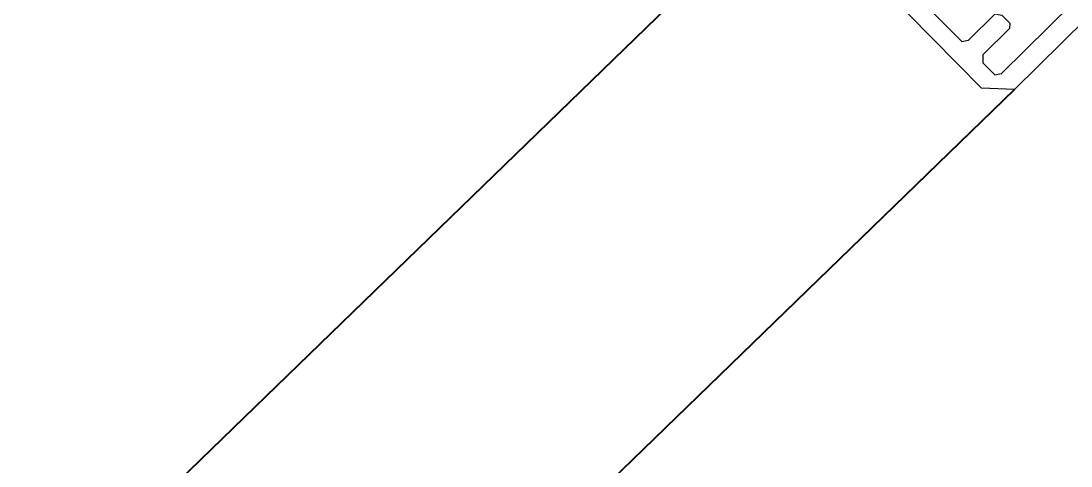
# Model space of a CAD drawing. Header units: millimetres. Extents: x -455656 to 9247092, y 0 to 412358.
# Drawn here: x -189605.9 to -189537.6, y 357301.6 to 357330.5 of the extents above; entities that cross this region are included whole.
import ezdxf
from ezdxf import colors
from ezdxf.entities.mleader import LeaderData, LeaderLine
from ezdxf.enums import TextEntityAlignment as Align
from ezdxf.math import Vec2, Vec3

# ---------------------------------------------------------------- set-up
doc = ezdxf.new("R2018")
doc.units = ezdxf.units.MM
doc.header["$MEASUREMENT"] = 0
doc.layers.get('0').update_dxf_attribs({"color": 250, "lineweight": 9})
doc.layers.add('АР_Названия помещений', color=124, linetype='Continuous', lineweight=5, plot=False)
for name, color, linetype, lineweight in [('АР_Номер помещения', 1, 'Continuous', 25), ('АР_Перегородки витражные', 152, 'Continuous', 13), ('АР_Помещения_площадь', 19, 'Continuous', 9), ('подлога', 250, 'Continuous', 9)]:
    doc.layers.add(name, color=color, linetype=linetype, lineweight=lineweight)
doc.layers.add('Тонкая', color=7, linetype='Continuous')
doc.styles.add('ISOCPEUR', font='isocpeur.ttf', dxfattribs={"width": 0.7})
doc.styles.get("Standard").update_dxf_attribs({"font": 'isocpeur.ttf'})

# ---------------------------------------------------------------- blocks, each defined once
blk = doc.blocks.new('*U38')
at = {"color": 7, "style": 'ISOCPEUR', "width": 0.7, "flags": 1}
blk.add_attdef('КАТЕГОРИЯ', (-499.1655280450395, -2092.186355050572), '', height=250, dxfattribs=at)
at = {"layer": 'АР_Номер помещения', "color": 7, "style": 'ISOCPEUR', "width": 0.7}
blk.add_attdef('НОМЕР_ПОМЕЩЕНИЯ', text='', height=300, dxfattribs=at).set_placement((171.5964415057645, -1559.328593766315), align=Align.MIDDLE_CENTER)
at = {"layer": 'АР_Помещения_площадь', "color": 7, "lineweight": 30, "width": 0.7, "flags": 104}
blk.add_attdef('ИМЯ_ПОМЕЩЕНИЯ', text='', height=100, dxfattribs=at).set_placement((157.6277002443094, 1217.141369806137), align=Align.MIDDLE_CENTER)
at = {"layer": 'АР_Помещения_площадь', "color": 7, "style": 'ISOCPEUR', "width": 0.7}
blk.add_attdef('ПЛОЩАДЬ_ПОМЕЩЕНИЯ', text='', height=200, dxfattribs=at).set_placement((1364.567924580373, -1460.13263631148), align=Align.MIDDLE_RIGHT)
blk = doc.blocks.new('_DotSmall')
at = {"color": 0, "linetype": 'ByBlock', "const_width": 0.5}
blk.add_lwpolyline([(-0.0625, 0, 1), (0.0625, 0, 1)], format="xyb", close=True, dxfattribs=at)
blk = doc.blocks.new('стойка витр.')
at = {"lineweight": 0, "ltscale": 100, "transparency": 33554687}
blk.add_lwpolyline([(-91.4479567084054, -1.960141251613095), (-69.79711318280897, -59.05493725829001), (-67.79633972485317, -59.86096016635565), (-55.14222276612418, -55.06240889040782), (-55.17360051473952, -54.29197395897063), (-58.74284135404741, -53.81994964957266), (-59.49761640312499, -54.23655585793313), (-60.24856024209294, -55.69488708899735), (-65.37859903858043, -57.64024244590109), (-65.73629895772319, -57.38465222291416), (-66.6008891230158, -55.10466719327087), (-67.02936398953898, -55.00637070929224), (-67.71337109521846, -55.26575215648336), (-67.85490698204376, -55.58020167878567), (-66.99031681675115, -57.86018670842168), (-67.20262765098596, -58.33192996972502), (-68.22862381348386, -58.72099664351117), (-68.58632373265573, -58.46540642052423), (-90.15068845250062, -1.598661102303595)], dxfattribs=at)
blk = doc.blocks.new('A$Cf7573d2c')
at = {"color": 5, "lineweight": 0, "ltscale": 100, "transparency": 33554687}
blk.add_lwpolyline([(15.67648944130633, -150.4803732157889), (75.60635762184393, -138.7762860547809), (76.73849811567925, -136.9402508533822), (74.14448082877789, -123.6577870507317), (73.37980229884852, -123.5586846164078), (72.31215118651744, -126.997057519402), (72.59539396036416, -127.8113176980987), (73.90606443420984, -128.7976186348387), (74.95769129716791, -134.1823922103358), (74.64539685309865, -134.4918235831428), (72.25219796574675, -134.9592066964542), (72.08299579052255, -135.3649449543445), (72.2232131017372, -136.0829167931952), (72.50926402688492, -136.2754934729019), (74.90246291435324, -135.8081103595905), (75.33160610822961, -136.0969939244096), (75.5419291035505, -137.1739364668611), (75.22963465948123, -137.4833678396972), (15.53914114448708, -149.1407059916237)], dxfattribs=at)
at = {"layer": 'АР_Перегородки витражные', "rotation": 80.28340479355269}
blk.add_blockref('стойка витр.', (29.17858439369593, -60.01344902928395), dxfattribs=at)
blk = doc.blocks.new('A$Cd39b9c29')
at = {"color": 5, "ltscale": 150}
for p, q in [((2737.194348775665, -4824.668904606078), (4710.734972454258, -2905.506042351364)), ((2748.209471335518, -4839.881630952616), (4716.914236943121, -2926.792346341535))]:
    blk.add_line(p, q, dxfattribs=at)
at = {"color": 241, "ltscale": 100, "true_color": 0xf7abae, "xscale": -1, "rotation": 55.74238624617955}
blk.add_blockref('A$Cf7573d2c', (4644.773496303824, -2786.183340854594), dxfattribs=at)
blk = doc.blocks.new('A$Cec9b444d')
at = {"layer": 'Тонкая', "ltscale": 100, "rotation": 359.8999999999999}
blk.add_blockref('A$Cd39b9c29', (-19.13216614062549, 2.909131854816223), dxfattribs=at)

msp = doc.modelspace()

# ---------------------------------------------------------------- linework, layer by layer
at = {"layer": 'подлога', "ltscale": 100}
msp.add_arc((-197115.7542506705, 363148.4179209339), 8940.172386791677, 271.6912536695414, 356.3290814001435, dxfattribs=at)
at = {"layer": 'подлога', "lineweight": 18, "ltscale": 100}
for centre, radius, start, end in [((-197116.3547424845, 363142.0892881857), 9778.654617052323, 272.5925479651825, 356.6353913737208), ((-197124.0221649795, 363160.0789153872), 9144.28346907419, 272.8206375183545, 356.2887310665526)]:
    msp.add_arc(centre, radius, start, end, dxfattribs=at)

# ---------------------------------------------------------------- block references
at = {"layer": 'подлога', "ltscale": 100}
msp.add_blockref('A$Cec9b444d', (-194233.915110983, 360258.1824583525), dxfattribs=at)
at = {"layer": 'подлога'}
ref = msp.add_blockref('*U38', (-196015.0246419514, 360442.0106852974), dxfattribs=at)
lines = msp.add_mtext('\\W0.8000;Коридор и рекреация (основная и старшая школа)', dxfattribs={"layer": 'АР_Названия помещений', "insert": (-195882.6112448352, 357726.5159621083), "char_height": 3701.463166603615, "width": 926.9399707174232, "attachment_point": 1})
ref.add_attrib('ИМЯ_ПОМЕЩЕНИЯ', '', (-195882.6112448352, 357726.5159621083), dxfattribs={"flags": 104}).embed_mtext(lines)

# ---------------------------------------------------------------- leaders
ml = msp.add_multileader_mtext('Standard', dxfattribs=at)
ml.set_content('%%P0,000', color=256, style='ISOCPEUR')
ml.set_leader_properties(color=256, linetype='Continuous', lineweight=-1)
ml.set_arrow_properties(name='DOTSMALL')
ml.build(insert=Vec2(0, 0))
ml.multileader.update_dxf_attribs({"has_text_frame": 1, "text_left_attachment_type": 4, "text_right_attachment_type": 4, "dogleg_length": 100, "arrow_head_size": 180})
ctx = ml.context
ctx.base_point, ctx.char_height, ctx.arrow_head_size, ctx.landing_gap_size, ctx.plane_origin = Vec3(-195756.5539536524, 376141.3249865544, -0.1595442850443263), 250, 180, 50, Vec3(-198827.6356693176, 374551.7764455227, -0.1595442850443263)
ctx.left_attachment, ctx.right_attachment = 4, 4
notes = []
notes.append((ctx, [(0, (0, 0, 0), (0, 0), (1, 0), 1, [])]))
ctx.mtext.insert, ctx.mtext.width, ctx.mtext.line_spacing_style, ctx.mtext.flow_direction = Vec3(-195706.5539536524, 376474.6583198878, -0.1595442850443263), 852.6970314602484, 2, 5
ml = msp.add_multileader_mtext('Standard', dxfattribs=at)
ml.set_content('{\\W0.8;-2,250}', color=256, style='ISOCPEUR')
ml.set_leader_properties(color=256, linetype='Continuous', lineweight=-1)
ml.set_arrow_properties(name='DOTSMALL')
ml.build(insert=Vec2(0, 0))
ml.multileader.update_dxf_attribs({"has_text_frame": 1, "text_left_attachment_type": 4, "text_right_attachment_type": 4, "dogleg_length": 100, "arrow_head_size": 180})
ctx = ml.context
ctx.base_point, ctx.char_height, ctx.arrow_head_size, ctx.landing_gap_size, ctx.plane_origin = Vec3(-297233.6192957293, 376010.3588700729), 250, 180, 50, Vec3(-296855.5361043215, 374536.3351738673)
ctx.left_attachment, ctx.right_attachment = 4, 4
notes.append((ctx, [(0, (0, 0, 0), (0, 0), (1, 0), 1, [])]))
ctx.mtext.insert, ctx.mtext.width, ctx.mtext.defined_height, ctx.mtext.line_spacing_style, ctx.mtext.flow_direction = Vec3(-297183.6192957293, 376343.6922034062), 769.9889591111103, 343.8884462512117, 2, 5
ml = msp.add_multileader_mtext('Standard', dxfattribs=at)
ml.set_content('{\\W0.8;-2,550}', color=256, style='ISOCPEUR')
ml.set_leader_properties(color=256, linetype='Continuous', lineweight=-1)
ml.set_arrow_properties(name='DOTSMALL')
ml.build(insert=Vec2(0, 0))
ml.multileader.update_dxf_attribs({"has_text_frame": 1, "text_left_attachment_type": 4, "text_right_attachment_type": 4, "dogleg_length": 100, "arrow_head_size": 180})
ctx = ml.context
ctx.base_point, ctx.char_height, ctx.arrow_head_size, ctx.landing_gap_size, ctx.plane_origin = Vec3(-302775.822290387, 371600.763862584, -1.961751612303354), 250, 180, 50, Vec3(-302295.4889269536, 369356.745469789, -1.961751612303354)
ctx.left_attachment, ctx.right_attachment = 4, 4
notes.append((ctx, [(0, (0, 0, 0), (0, 0), (1, 0), 1, [])]))
ctx.mtext.insert, ctx.mtext.width, ctx.mtext.defined_height, ctx.mtext.line_spacing_style, ctx.mtext.flow_direction = Vec3(-302725.822290387, 371934.0971959173, -1.961751612303354), 801.0864057841361, 330.709552927064, 2, 5
ml = msp.add_multileader_mtext('Standard', dxfattribs=at)
ml.set_content('0,000', color=256, style='ISOCPEUR')
ml.set_leader_properties(color=256, linetype='Continuous', lineweight=-1)
ml.set_arrow_properties(name='DOTSMALL')
ml.build(insert=Vec2(0, 0))
ml.multileader.update_dxf_attribs({"has_text_frame": 1, "text_left_attachment_type": 4, "text_right_attachment_type": 4, "dogleg_length": 100, "arrow_head_size": 180})
ctx = ml.context
ctx.base_point, ctx.char_height, ctx.arrow_head_size, ctx.landing_gap_size, ctx.plane_origin = Vec3(-202684.2395502269, 369438.3524941115, -0.1595442850443263), 250, 180, 50, Vec3(-205755.3212658922, 367848.8039530797, -0.1595442850443263)
ctx.left_attachment, ctx.right_attachment = 4, 4
notes.append((ctx, [(0, (0, 0, 0), (0, 0), (1, 0), 1, [])]))
ctx.mtext.insert, ctx.mtext.width, ctx.mtext.line_spacing_style, ctx.mtext.flow_direction = Vec3(-202634.2395502269, 369771.6858274449, -0.1595442850443263), 852.6970314602484, 2, 5
ml = msp.add_multileader_mtext('Standard', dxfattribs=at)
ml.set_content('{\\W0.8;-2,250}', color=256, style='ISOCPEUR')
ml.set_leader_properties(color=256, linetype='Continuous', lineweight=-1)
ml.set_arrow_properties(name='DOTSMALL')
ml.build(insert=Vec2(0, 0))
ml.multileader.update_dxf_attribs({"has_text_frame": 1, "text_left_attachment_type": 4, "text_right_attachment_type": 4, "dogleg_length": 100, "arrow_head_size": 180})
ctx = ml.context
ctx.base_point, ctx.char_height, ctx.arrow_head_size, ctx.landing_gap_size, ctx.plane_origin = Vec3(-298305.7964583198, 367924.5421383413, 1.149675994230903e-08), 250, 180, 50, Vec3(-302964.3053933498, 364072.2346247101, 1.149675994230903e-08)
ctx.left_attachment, ctx.right_attachment = 4, 4
notes.append((ctx, [(0, (0, 0, 0), (0, 0), (1, 0), 1, [])]))
ctx.mtext.insert, ctx.mtext.width, ctx.mtext.defined_height, ctx.mtext.line_spacing_style, ctx.mtext.flow_direction = Vec3(-298255.7964583198, 368257.8754716746, 1.149675994230903e-08), 769.9889591111103, 343.8884462512117, 2, 5
ml = msp.add_multileader_mtext('Standard', dxfattribs=at)
ml.set_content('{\\W0.8;-2,550}', color=256, style='ISOCPEUR')
ml.set_leader_properties(color=256, linetype='Continuous', lineweight=-1)
ml.set_arrow_properties(name='DOTSMALL')
ml.build(insert=Vec2(0, 0))
ml.multileader.update_dxf_attribs({"has_text_frame": 1, "text_left_attachment_type": 4, "text_right_attachment_type": 4, "dogleg_length": 100, "arrow_head_size": 180})
ctx = ml.context
ctx.base_point, ctx.char_height, ctx.arrow_head_size, ctx.landing_gap_size, ctx.plane_origin = Vec3(-314736.0148765142, 367730.7763382189, -1.961751612303354), 250, 180, 50, Vec3(-314255.6815130808, 365486.7579454239, -1.961751612303354)
ctx.left_attachment, ctx.right_attachment = 4, 4
notes.append((ctx, [(0, (0, 0, 0), (0, 0), (1, 0), 1, [])]))
ctx.mtext.insert, ctx.mtext.width, ctx.mtext.defined_height, ctx.mtext.line_spacing_style, ctx.mtext.flow_direction = Vec3(-314686.0148765142, 368064.1096715522, -1.961751612303354), 801.0864057841361, 330.709552927064, 2, 5
ml = msp.add_multileader_mtext('Standard', dxfattribs=at)
ml.set_content('{\\W0.8;-2,250}', color=256, style='ISOCPEUR')
ml.set_leader_properties(color=256, linetype='Continuous', lineweight=-1)
ml.set_arrow_properties(name='DOTSMALL')
ml.build(insert=Vec2(0, 0))
ml.multileader.update_dxf_attribs({"has_text_frame": 1, "text_left_attachment_type": 4, "text_right_attachment_type": 4, "dogleg_length": 100, "arrow_head_size": 180})
ctx = ml.context
ctx.base_point, ctx.char_height, ctx.arrow_head_size, ctx.landing_gap_size, ctx.plane_origin = Vec3(-336127.5, 364643.3569053825, 1.149675994230903e-08), 250, 180, 50, Vec3(-337173.9636271417, 363586.262695511, 1.149675994230903e-08)
ctx.left_attachment, ctx.right_attachment = 4, 4
notes.append((ctx, [(0, (0, 0, 0), (0, 0), (1, 0), 1, [])]))
ctx.mtext.insert, ctx.mtext.width, ctx.mtext.defined_height, ctx.mtext.line_spacing_style, ctx.mtext.flow_direction = Vec3(-336077.5, 364976.6902387158, 1.149675994230903e-08), 769.9889591111103, 343.8884462512117, 2, 5
ml = msp.add_multileader_mtext('Standard', dxfattribs=at)
ml.set_content('{\\W0.8;-2,650}', color=256, style='ISOCPEUR')
ml.set_leader_properties(color=256, linetype='Continuous', lineweight=-1)
ml.set_arrow_properties(name='DOTSMALL')
ml.build(insert=Vec2(0, 0))
ml.multileader.update_dxf_attribs({"has_text_frame": 1, "text_left_attachment_type": 4, "text_right_attachment_type": 4, "dogleg_length": 100, "arrow_head_size": 180})
ctx = ml.context
ctx.base_point, ctx.char_height, ctx.arrow_head_size, ctx.landing_gap_size, ctx.plane_origin = Vec3(-302139.5, 361891.1666666667), 250, 180, 50, Vec3(-302336.2563643702, 360160.3541723344)
ctx.left_attachment, ctx.right_attachment = 4, 4
notes.append((ctx, [(0, (0, 0, 0), (0, 0), (1, 0), 1, [])]))
ctx.mtext.insert, ctx.mtext.width, ctx.mtext.defined_height, ctx.mtext.line_spacing_style, ctx.mtext.flow_direction = Vec3(-302089.5, 362224.5), 881.1857792269554, 430.9869369475685, 2, 5
for ctx, leaders in notes:
    for number, flags, end, landing, length, lines in leaders:
        leader = LeaderData()
        leader.index, (leader.has_last_leader_line, leader.has_dogleg_vector, leader.attachment_direction) = number, flags
        leader.last_leader_point, leader.dogleg_vector, leader.dogleg_length = Vec3(end), Vec3(landing), length
        for number, points, colour, breaks in lines:
            line = LeaderLine()
            line.index, line.vertices, line.color, line.breaks = number, Vec3.list(points), colors.encode_raw_color(colour), breaks
            leader.lines.append(line)
        ctx.leaders.append(leader)

doc.saveas('drawing.dxf')
